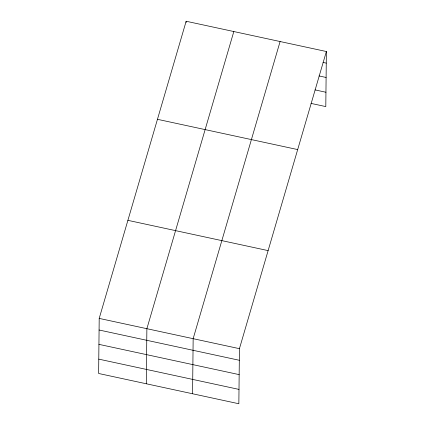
<?xml version="1.0" encoding="UTF-8"?>
<svg xmlns="http://www.w3.org/2000/svg" width="425" height="425" viewBox="0 0 425 425"><rect width="100%" height="100%" fill="white"/><g stroke="black" fill="none" stroke-linecap="round" stroke-linejoin="round"><path stroke-width="0.64" d="M99.2 318.405L98.627 373.479L238.85 403.75L239.429 348.67L326.373 51.521L186.15 21.25L99.2 318.405L239.429 348.67M146.301 383.775L146.88 328.695L233.824 31.54M186.134 22.541L186.15 21.25M192.578 393.763L193.152 338.683L280.102 41.528M326.373 51.521L325.8 106.595L311.015 103.402M323.043 62.427L326.251 63.123M319.032 75.942L326.103 77.467M315.021 89.893L325.948 92.252M157.457 119.313L297.681 149.579M127.893 220.341L268.122 250.612M99.078 330.007L239.307 360.278M98.929 344.356L239.153 374.622M98.775 359.136L238.999 389.406"/></g></svg>
